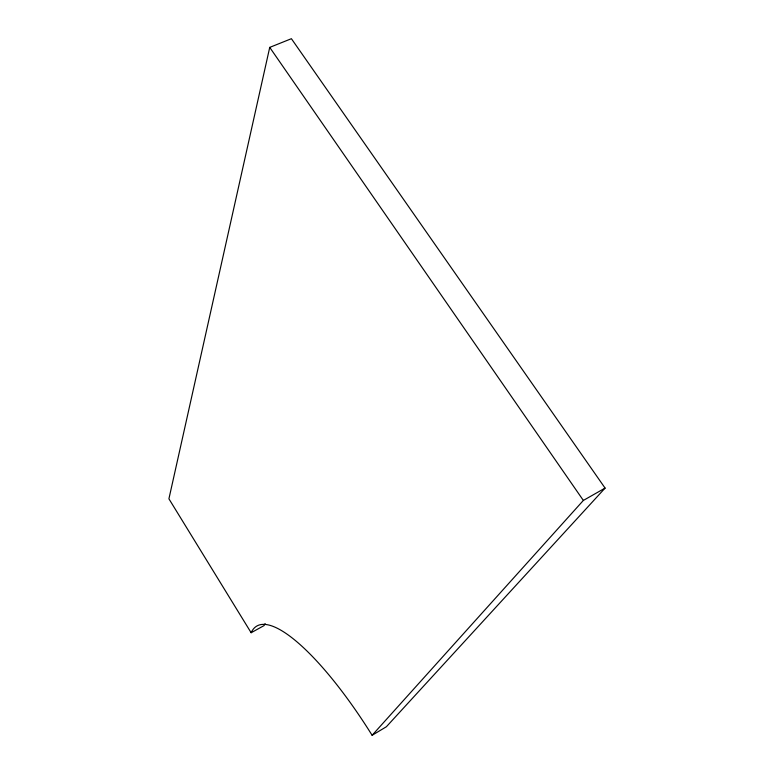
<?xml version="1.0" encoding="UTF-8"?>
<svg xmlns="http://www.w3.org/2000/svg" width="774" height="774" viewBox="0 0 774 774"><rect width="100%" height="100%" fill="white"/><g stroke="black" fill="none" stroke-linecap="round" stroke-linejoin="round"><path stroke-width="1.16" d="M269.729 47.388L168.916 498.814L251.144 632.735A171.131 44.757 59.7 0 1 372.12 735.3L386.381 726.747L605.084 488.094L291.401 38.7L269.729 47.388L583.354 500.439L372.12 735.3M583.354 500.439L605.084 488.094M251.144 632.735L264.06 625.586A170.522 46.169 59.6 0 1 265.143 623.621"/></g></svg>
